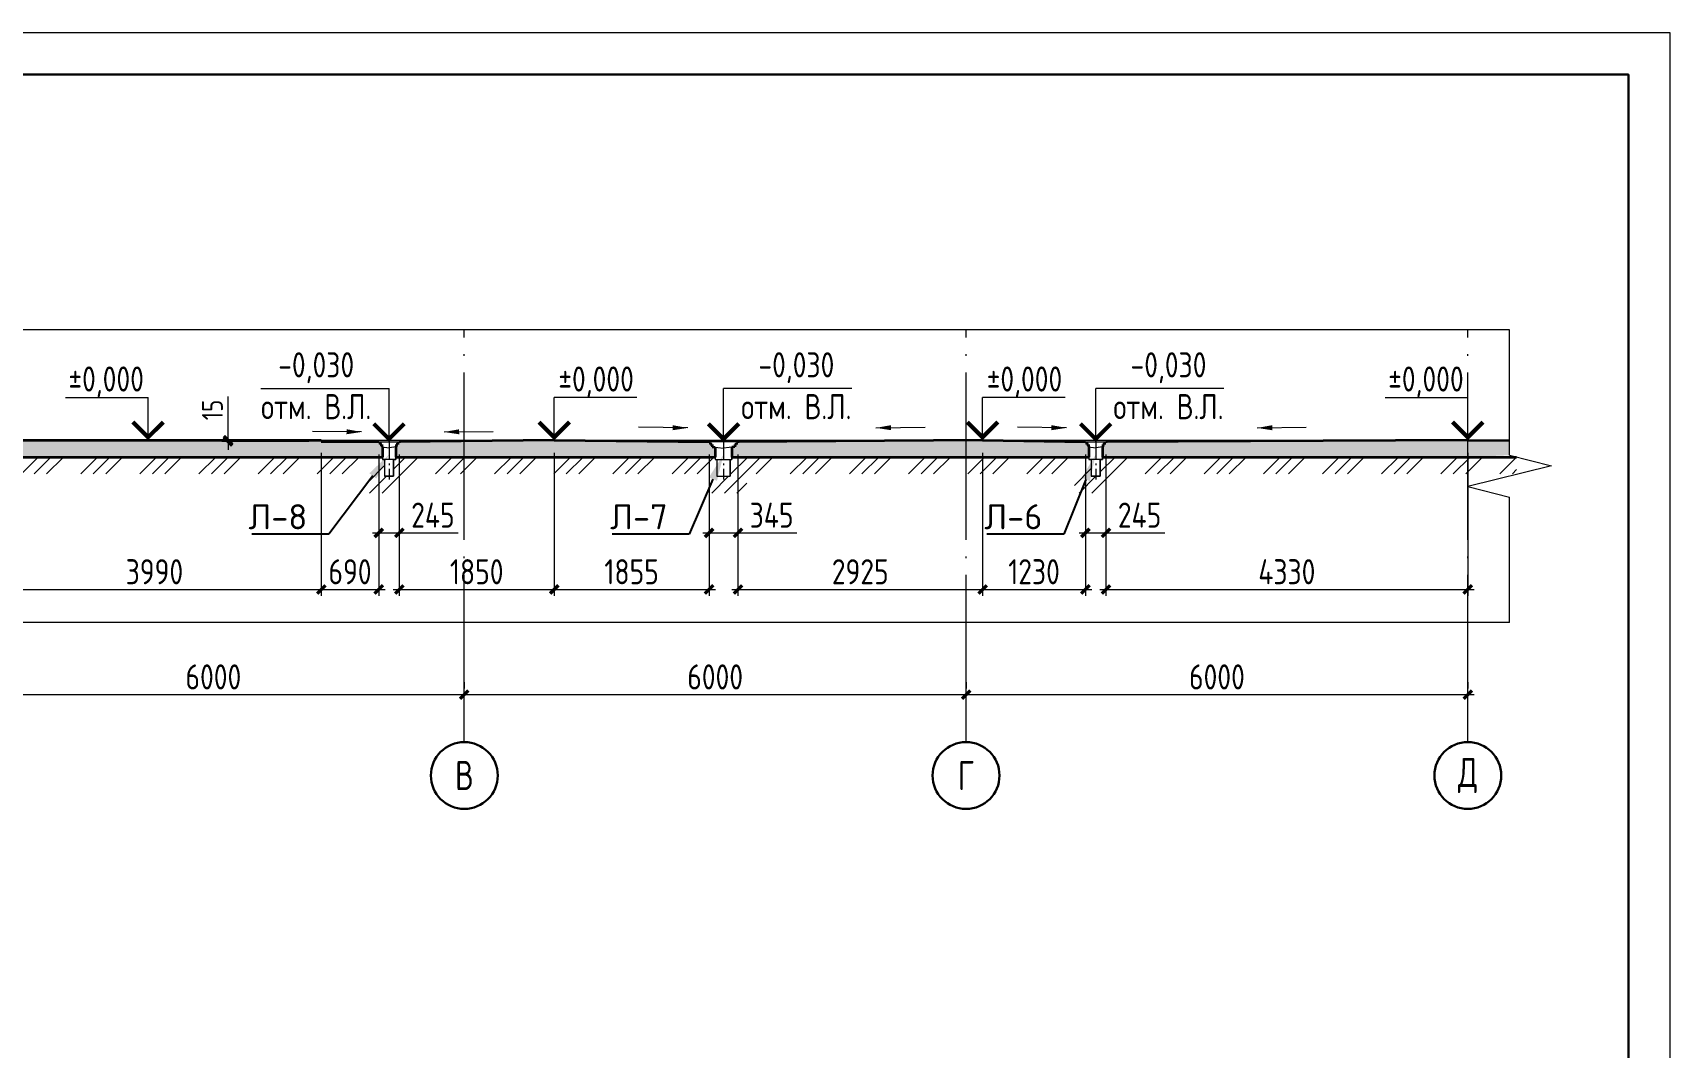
# Model space of a CAD drawing. Extents: x -965262 to 1142518, y -357520 to 71675.
# Drawn here: x 297687 to 317268, y -222533 to -210388 of the extents above; entities that cross this region are included whole.
import ezdxf
from ezdxf import colors
from ezdxf.entities.mleader import LeaderData, LeaderLine
from ezdxf.math import Vec2, Vec3

# ---------------------------------------------------------------- set-up
doc = ezdxf.new("R2010")
doc.units = 0
doc.header["$LTSCALE"] = 10
doc.linetypes.add('AM_DIN_G_W050x2', pattern=[6.875, 4.75, -0.875, 0.375, -0.875])
doc.linetypes.add('DOTE', pattern=[2.42, 2, -0.2, 0.02, -0.2])
doc.layers.get('0').update_dxf_attribs({"linetype": 'CONTINUOUS', "lineweight": 30})
doc.layers.get('Defpoints').update_dxf_attribs({"linetype": 'CONTINUOUS'})
doc.layers.add('DOTE', color=7, linetype='DOTE', lineweight=9)
doc.layers.add('полы', color=3, linetype='CONTINUOUS', lineweight=35)
doc.styles.add('GOST 2.304', font='isocpeur.ttf', dxfattribs={"width": 0.75, "height": 250})
doc.styles.get("Standard").update_dxf_attribs({"font": 'isocpeur.ttf', "height": 300})
doc.styles.add('ГОСТ 2м', font='isocpeur.ttf', dxfattribs={"width": 0.8, "height": 250})
doc.dimstyles.new('ГОСТ 2м', dxfattribs={"dimtxt": 250, "dimasz": 100, "dimexe": 75, "dimexo": 150, "dimgap": 62.5, "dimtad": 1, "dimdec": 0, "dimtxsty": 'ГОСТ 2м', "dimblk": 'ARCHTICK', "dimcen": 150, "dimdle": 75, "dimclrd": 256, "dimclre": 256, "dimclrt": 256, "dimadec": 0, "dimazin": 0, "dimtfac": 1, "dimtdec": 0, "dimtmove": 0, "dimatfit": 3, "dimldrblk": 'OBLIQUE', "dimfxl": 1, "dimlwd": 15, "dimlwe": 15, "dimarcsym": 0})

# ---------------------------------------------------------------- blocks, each defined once
blk = doc.blocks.new('_ArchTick')
at = {"color": 0, "linetype": 'ByBlock', "lineweight": 0, "const_width": 0.4}
blk.add_lwpolyline([(-0.5, -0.5), (0.5, 0.5)], dxfattribs=at)
blk = doc.blocks.new('*D1683')
at = {"lineweight": 15, "ltscale": 100, "transparency": 16777216}
for p, q in [((308772, -218304), (314922, -218304)), ((308847, -218154), (308847, -218229)), ((314847, -218154), (314847, -218229))]:
    blk.add_line(p, q, dxfattribs=at)
at = {"layer": 'Defpoints', "color": 0, "lineweight": 15, "ltscale": 100, "transparency": 16777216}
for p in [(308847, -218304), (314847, -218304), (314847, -218304)]:
    blk.add_point(p, dxfattribs=at)
at = {"lineweight": 15, "ltscale": 100, "transparency": 16777216, "xscale": 100, "yscale": 100, "zscale": 100, "rotation": 180}
blk.add_blockref('_ArchTick', (308847, -218304), dxfattribs=at)
at = {"lineweight": 15, "ltscale": 100, "transparency": 16777216, "xscale": 100, "yscale": 100, "zscale": 100}
blk.add_blockref('_ArchTick', (314847, -218304), dxfattribs=at)
at = {"lineweight": 15, "ltscale": 100, "transparency": 16777216, "insert": (311847, -218092), "char_height": 250, "attachment_point": 5, "style": 'ГОСТ 2м'}
blk.add_mtext('{\\H1.2x;6000}', dxfattribs=at)
blk = doc.blocks.new('_Oblique')
at = {"color": 0, "linetype": 'ByBlock', "lineweight": -2}
blk.add_line((-0.5, -0.5), (0.5, 0.5), dxfattribs=at)
blk = doc.blocks.new('*D1684')
at = {"lineweight": 15, "ltscale": 100, "transparency": 16777216}
for p, q in [((302772, -218304), (308922, -218304)), ((302847, -218154), (302847, -218229)), ((308847, -218154), (308847, -218229))]:
    blk.add_line(p, q, dxfattribs=at)
at = {"layer": 'Defpoints', "color": 0, "lineweight": 15, "ltscale": 100, "transparency": 16777216}
for p in [(302847, -218304), (308847, -218304), (308847, -218304)]:
    blk.add_point(p, dxfattribs=at)
at = {"lineweight": 15, "ltscale": 100, "transparency": 16777216, "xscale": 100, "yscale": 100, "zscale": 100, "rotation": 180}
blk.add_blockref('_ArchTick', (302847, -218304), dxfattribs=at)
at = {"lineweight": 15, "ltscale": 100, "transparency": 16777216, "xscale": 100, "yscale": 100, "zscale": 100}
blk.add_blockref('_ArchTick', (308847, -218304), dxfattribs=at)
at = {"lineweight": 15, "ltscale": 100, "transparency": 16777216, "insert": (305847, -218092), "char_height": 250, "attachment_point": 5, "style": 'ГОСТ 2м'}
blk.add_mtext('{\\H1.2x;6000}', dxfattribs=at)
blk = doc.blocks.new('*D1685')
at = {"lineweight": 15, "ltscale": 100, "transparency": 16777216}
for p, q in [((296772, -218304), (302922, -218304)), ((302847, -218154), (302847, -218229)), ((296847, -218454), (296847, -218379))]:
    blk.add_line(p, q, dxfattribs=at)
at = {"layer": 'Defpoints', "color": 0, "lineweight": 15, "ltscale": 100, "transparency": 16777216}
for p in [(296847, -218304), (302847, -218304), (302847, -218304)]:
    blk.add_point(p, dxfattribs=at)
at = {"lineweight": 15, "ltscale": 100, "transparency": 16777216, "xscale": 100, "yscale": 100, "zscale": 100, "rotation": 180}
blk.add_blockref('_ArchTick', (296847, -218304), dxfattribs=at)
at = {"lineweight": 15, "ltscale": 100, "transparency": 16777216, "xscale": 100, "yscale": 100, "zscale": 100}
blk.add_blockref('_ArchTick', (302847, -218304), dxfattribs=at)
at = {"lineweight": 15, "ltscale": 100, "transparency": 16777216, "insert": (299847, -218092), "char_height": 250, "attachment_point": 5, "style": 'ГОСТ 2м'}
blk.add_mtext('{\\H1.2x;6000}', dxfattribs=at)
blk = doc.blocks.new('*D1691')
at = {"lineweight": 15, "ltscale": 50, "transparency": 16777216}
for p, q in [((301825, -215432), (301825, -216444)), ((302070, -215432), (302070, -216444)), ((301750, -216369), (302070, -216369)), ((302070, -216369), (302775, -216369))]:
    blk.add_line(p, q, dxfattribs=at)
at = {"layer": 'Defpoints', "color": 0, "lineweight": 15, "ltscale": 50, "transparency": 16777216}
for p in [(301825, -215282), (302070, -215282), (302070, -216369)]:
    blk.add_point(p, dxfattribs=at)
at = {"lineweight": 15, "ltscale": 50, "transparency": 16777216, "xscale": 100, "yscale": 100, "zscale": 100, "rotation": 180}
blk.add_blockref('_ArchTick', (301825, -216369), dxfattribs=at)
at = {"lineweight": 15, "ltscale": 50, "transparency": 16777216, "xscale": 100, "yscale": 100, "zscale": 100}
blk.add_blockref('_ArchTick', (302070, -216369), dxfattribs=at)
at = {"lineweight": 15, "ltscale": 50, "transparency": 16777216, "insert": (302472, -216157), "char_height": 250, "attachment_point": 5, "style": 'ГОСТ 2м'}
blk.add_mtext('{\\H1.2x;245}', dxfattribs=at)
blk = doc.blocks.new('*D1692')
at = {"lineweight": 15, "ltscale": 50, "transparency": 16777216}
for p, q in [((302070, -215432), (302070, -217121)), ((303922, -215412), (303922, -217121)), ((301995, -217046), (303997, -217046))]:
    blk.add_line(p, q, dxfattribs=at)
at = {"layer": 'Defpoints', "color": 0, "lineweight": 15, "ltscale": 50, "transparency": 16777216}
for p in [(302070, -215282), (303922, -215262), (303922, -217046)]:
    blk.add_point(p, dxfattribs=at)
at = {"lineweight": 15, "ltscale": 50, "transparency": 16777216, "xscale": 100, "yscale": 100, "zscale": 100, "rotation": 180}
blk.add_blockref('_ArchTick', (302070, -217046), dxfattribs=at)
at = {"lineweight": 15, "ltscale": 50, "transparency": 16777216, "xscale": 100, "yscale": 100, "zscale": 100}
blk.add_blockref('_ArchTick', (303922, -217046), dxfattribs=at)
at = {"lineweight": 15, "ltscale": 50, "transparency": 16777216, "insert": (302996, -216834), "char_height": 250, "attachment_point": 5, "style": 'ГОСТ 2м'}
blk.add_mtext('{\\H1.2x;1850}', dxfattribs=at)
blk = doc.blocks.new('*D1693')
at = {"lineweight": 15, "ltscale": 50, "transparency": 16777216}
for p, q in [((305775, -215432), (305775, -216444)), ((306120, -215432), (306120, -216444)), ((305700, -216369), (306120, -216369)), ((306120, -216369), (306825, -216369))]:
    blk.add_line(p, q, dxfattribs=at)
at = {"layer": 'Defpoints', "color": 0, "lineweight": 15, "ltscale": 50, "transparency": 16777216}
for p in [(305775, -215282), (306120, -215282), (306120, -216369)]:
    blk.add_point(p, dxfattribs=at)
at = {"lineweight": 15, "ltscale": 50, "transparency": 16777216, "xscale": 100, "yscale": 100, "zscale": 100, "rotation": 180}
blk.add_blockref('_ArchTick', (305775, -216369), dxfattribs=at)
at = {"lineweight": 15, "ltscale": 50, "transparency": 16777216, "xscale": 100, "yscale": 100, "zscale": 100}
blk.add_blockref('_ArchTick', (306120, -216369), dxfattribs=at)
at = {"lineweight": 15, "ltscale": 50, "transparency": 16777216, "insert": (306522, -216157), "char_height": 250, "attachment_point": 5, "style": 'ГОСТ 2м'}
blk.add_mtext('{\\H1.2x;345}', dxfattribs=at)
blk = doc.blocks.new('*D1694')
at = {"lineweight": 15, "ltscale": 50, "transparency": 16777216}
for p, q in [((306120, -215432), (306120, -217121)), ((309045, -215412), (309045, -217121)), ((306045, -217046), (309120, -217046))]:
    blk.add_line(p, q, dxfattribs=at)
at = {"layer": 'Defpoints', "color": 0, "lineweight": 15, "ltscale": 50, "transparency": 16777216}
for p in [(306120, -215282), (309045, -215262), (309045, -217046)]:
    blk.add_point(p, dxfattribs=at)
at = {"lineweight": 15, "ltscale": 50, "transparency": 16777216, "xscale": 100, "yscale": 100, "zscale": 100, "rotation": 180}
blk.add_blockref('_ArchTick', (306120, -217046), dxfattribs=at)
at = {"lineweight": 15, "ltscale": 50, "transparency": 16777216, "xscale": 100, "yscale": 100, "zscale": 100}
blk.add_blockref('_ArchTick', (309045, -217046), dxfattribs=at)
at = {"lineweight": 15, "ltscale": 50, "transparency": 16777216, "insert": (307582, -216834), "char_height": 250, "attachment_point": 5, "style": 'ГОСТ 2м'}
blk.add_mtext('{\\H1.2x;2925}', dxfattribs=at)
blk = doc.blocks.new('*D1695')
at = {"lineweight": 15, "ltscale": 50, "transparency": 16777216}
for p, q in [((309045, -215412), (309045, -217121)), ((310275, -215432), (310275, -217121)), ((308970, -217046), (310350, -217046))]:
    blk.add_line(p, q, dxfattribs=at)
at = {"layer": 'Defpoints', "color": 0, "lineweight": 15, "ltscale": 50, "transparency": 16777216}
for p in [(309045, -215262), (310275, -215282), (310275, -217046)]:
    blk.add_point(p, dxfattribs=at)
at = {"lineweight": 15, "ltscale": 50, "transparency": 16777216, "xscale": 100, "yscale": 100, "zscale": 100, "rotation": 180}
blk.add_blockref('_ArchTick', (309045, -217046), dxfattribs=at)
at = {"lineweight": 15, "ltscale": 50, "transparency": 16777216, "xscale": 100, "yscale": 100, "zscale": 100}
blk.add_blockref('_ArchTick', (310275, -217046), dxfattribs=at)
at = {"lineweight": 15, "ltscale": 50, "transparency": 16777216, "insert": (309660, -216834), "char_height": 250, "attachment_point": 5, "style": 'ГОСТ 2м'}
blk.add_mtext('{\\H1.2x;1230}', dxfattribs=at)
blk = doc.blocks.new('*D1696')
at = {"lineweight": 15, "ltscale": 50, "transparency": 16777216}
for p, q in [((310275, -215432), (310275, -216444)), ((310520, -215432), (310520, -216444)), ((310200, -216369), (310520, -216369)), ((310520, -216369), (311225, -216369))]:
    blk.add_line(p, q, dxfattribs=at)
at = {"layer": 'Defpoints', "color": 0, "lineweight": 15, "ltscale": 50, "transparency": 16777216}
for p in [(310275, -215282), (310520, -215282), (310520, -216369)]:
    blk.add_point(p, dxfattribs=at)
at = {"lineweight": 15, "ltscale": 50, "transparency": 16777216, "xscale": 100, "yscale": 100, "zscale": 100, "rotation": 180}
blk.add_blockref('_ArchTick', (310275, -216369), dxfattribs=at)
at = {"lineweight": 15, "ltscale": 50, "transparency": 16777216, "xscale": 100, "yscale": 100, "zscale": 100}
blk.add_blockref('_ArchTick', (310520, -216369), dxfattribs=at)
at = {"lineweight": 15, "ltscale": 50, "transparency": 16777216, "insert": (310922, -216157), "char_height": 250, "attachment_point": 5, "style": 'ГОСТ 2м'}
blk.add_mtext('{\\H1.2x;245}', dxfattribs=at)
blk = doc.blocks.new('*D1697')
at = {"lineweight": 15, "ltscale": 50, "transparency": 16777216}
for p, q in [((310520, -215432), (310520, -217121)), ((314847, -215412), (314847, -217121)), ((310445, -217046), (314922, -217046))]:
    blk.add_line(p, q, dxfattribs=at)
at = {"layer": 'Defpoints', "color": 0, "lineweight": 15, "ltscale": 50, "transparency": 16777216}
for p in [(310520, -215282), (314847, -215262), (314847, -217046)]:
    blk.add_point(p, dxfattribs=at)
at = {"lineweight": 15, "ltscale": 50, "transparency": 16777216, "xscale": 100, "yscale": 100, "zscale": 100, "rotation": 180}
blk.add_blockref('_ArchTick', (310520, -217046), dxfattribs=at)
at = {"lineweight": 15, "ltscale": 50, "transparency": 16777216, "xscale": 100, "yscale": 100, "zscale": 100}
blk.add_blockref('_ArchTick', (314847, -217046), dxfattribs=at)
at = {"lineweight": 15, "ltscale": 50, "transparency": 16777216, "insert": (312683, -216834), "char_height": 250, "attachment_point": 5, "style": 'ГОСТ 2м'}
blk.add_mtext('{\\H1.2x;4330}', dxfattribs=at)
blk = doc.blocks.new('*D1698')
at = {"lineweight": 15, "ltscale": 50, "transparency": 16777216}
for p, q in [((301137, -215412), (301137, -217121)), ((301825, -215432), (301825, -217121)), ((301062, -217046), (301900, -217046))]:
    blk.add_line(p, q, dxfattribs=at)
at = {"layer": 'Defpoints', "color": 0, "lineweight": 15, "ltscale": 50, "transparency": 16777216}
for p in [(301137, -215262), (301825, -215282), (301825, -217046)]:
    blk.add_point(p, dxfattribs=at)
at = {"lineweight": 15, "ltscale": 50, "transparency": 16777216, "xscale": 100, "yscale": 100, "zscale": 100, "rotation": 180}
blk.add_blockref('_ArchTick', (301137, -217046), dxfattribs=at)
at = {"lineweight": 15, "ltscale": 50, "transparency": 16777216, "xscale": 100, "yscale": 100, "zscale": 100}
blk.add_blockref('_ArchTick', (301825, -217046), dxfattribs=at)
at = {"lineweight": 15, "ltscale": 50, "transparency": 16777216, "insert": (301481, -216834), "char_height": 250, "attachment_point": 5, "style": 'ГОСТ 2м'}
blk.add_mtext('{\\H1.2x;690}', dxfattribs=at)
blk = doc.blocks.new('*D1699')
at = {"lineweight": 15, "ltscale": 50, "transparency": 16777216}
for p, q in [((297147, -215412), (297147, -217121)), ((301137, -215412), (301137, -217121)), ((297072, -217046), (301212, -217046))]:
    blk.add_line(p, q, dxfattribs=at)
at = {"layer": 'Defpoints', "color": 0, "lineweight": 15, "ltscale": 50, "transparency": 16777216}
for p in [(297147, -215262), (301137, -215262), (301137, -217046)]:
    blk.add_point(p, dxfattribs=at)
at = {"lineweight": 15, "ltscale": 50, "transparency": 16777216, "xscale": 100, "yscale": 100, "zscale": 100, "rotation": 180}
blk.add_blockref('_ArchTick', (297147, -217046), dxfattribs=at)
at = {"lineweight": 15, "ltscale": 50, "transparency": 16777216, "xscale": 100, "yscale": 100, "zscale": 100}
blk.add_blockref('_ArchTick', (301137, -217046), dxfattribs=at)
at = {"lineweight": 15, "ltscale": 50, "transparency": 16777216, "insert": (299142, -216834), "char_height": 250, "attachment_point": 5, "style": 'ГОСТ 2м'}
blk.add_mtext('{\\H1.2x;3990}', dxfattribs=at)
blk = doc.blocks.new('*D1700')
at = {"lineweight": 15, "ltscale": 50, "transparency": 16777216}
for p, q in [((300022, -215262), (300022, -214737)), ((300987, -215262), (299947, -215262)), ((300987, -215277), (299947, -215277)), ((300022, -215277), (300022, -215262)), ((300022, -215277), (300022, -215377))]:
    blk.add_line(p, q, dxfattribs=at)
at = {"layer": 'Defpoints', "color": 0, "lineweight": 15, "ltscale": 50, "transparency": 16777216}
for p in [(300022, -215262), (301137, -215262), (301137, -215277)]:
    blk.add_point(p, dxfattribs=at)
at = {"lineweight": 15, "ltscale": 50, "transparency": 16777216, "xscale": 100, "yscale": 100, "zscale": 100}
for p, rotation in [((300022, -215262), 270), ((300022, -215277), 90)]:
    blk.add_blockref('_ArchTick', p, dxfattribs=dict(at, rotation=rotation))
at = {"lineweight": 15, "ltscale": 50, "transparency": 16777216, "insert": (299835, -214899), "char_height": 250, "attachment_point": 5, "rotation": 90, "style": 'ГОСТ 2м'}
blk.add_mtext('15', dxfattribs=at)
blk = doc.blocks.new('*D1721')
at = {"lineweight": 15, "transparency": 16777216}
for p, q in [((303922, -215412), (303922, -217121)), ((305775, -215432), (305775, -217121)), ((303847, -217046), (305850, -217046))]:
    blk.add_line(p, q, dxfattribs=at)
at = {"layer": 'Defpoints', "color": 0, "lineweight": 15, "transparency": 16777216}
for p in [(303922, -215262), (305775, -215282), (305775, -217046)]:
    blk.add_point(p, dxfattribs=at)
at = {"lineweight": 15, "transparency": 16777216, "xscale": 100, "yscale": 100, "zscale": 100, "rotation": 180}
blk.add_blockref('_ArchTick', (303922, -217046), dxfattribs=at)
at = {"lineweight": 15, "transparency": 16777216, "xscale": 100, "yscale": 100, "zscale": 100}
blk.add_blockref('_ArchTick', (305775, -217046), dxfattribs=at)
at = {"lineweight": 15, "transparency": 16777216, "insert": (304848, -216834), "char_height": 250, "attachment_point": 5, "style": 'ГОСТ 2м'}
blk.add_mtext('{\\H1.2x;1855}', dxfattribs=at)

msp = doc.modelspace()

# ---------------------------------------------------------------- hatches: boundary and pattern name
at = {"lineweight": 15, "ltscale": 50}
h = msp.add_hatch(dxfattribs=at)
h.set_pattern_fill('ANSI35', color=3, scale=40, style=0)
h.set_pattern_definition([(45, (-2741135.43, -43378.45), (-179.605122, 179.605122), []), (45, (-2740955.82, -43378.45), (-179.605122, 179.605122), [317.5, -63.5, 0, -63.5])])
h.paths.add_polyline_path([(315346.6, -215440.9), (315346.6, -215440.9)], flags=17)
h.paths.add_polyline_path([(315346.6, -215264.1), (315346.6, -215264.1), (315346.6, -215440.9)])
h.paths.add_polyline_path([(279537.1, -215411.8), (279537.1, -215261.8), (288247.1, -215261.8), (288765.1, -215272.4), (290117.1, -215272.4), (290847.1, -215261.8), (293723.7, -215281.8), (293723.7, -215291.8), (293741.2, -215291.8), (293741.2, -215311.8), (293761.2, -215311.8), (293761.2, -215341.8), (293766.2, -215342.3), (293766.2, -215461.8), (279837.1, -215461.8), (279837.1, -215411.8)])
h.paths.add_polyline_path([(293926.2, -215461.8), (293926.2, -215342.3), (293931.2, -215341.8), (293931.2, -215311.8), (293951.2, -215311.8), (293951.2, -215291.8), (293968.7, -215291.8), (293968.7, -215281.8), (297146.7, -215261.8), (300432.7, -215261.8), (300432.7, -215272.2), (301824.7, -215281.8), (301824.7, -215291.8), (301842.2, -215291.8), (301842.2, -215311.8), (301862.2, -215311.8), (301862.2, -215341.8), (301867.2, -215342.3), (301867.2, -215461.8), (293926.2, -215461.8)], flags=0)
h.paths.add_polyline_path([(302027.2, -215461.8), (302027.2, -215342.3), (302032.2, -215341.8), (302032.2, -215311.8), (302052.2, -215311.8), (302052.2, -215291.8), (302069.7, -215291.8), (302069.7, -215281.8), (303922.2, -215261.8), (305774.7, -215281.8), (305774.7, -215291.8), (305792.2, -215291.8), (305792.2, -215311.8), (305812.2, -215311.8), (305812.2, -215341.8), (305847.2, -215345.9), (305847.2, -215461.8), (302027.2, -215461.8)])
h.paths.add_polyline_path([(306047.2, -215462.3), (306047.2, -215345.9), (306082.2, -215341.8), (306082.2, -215311.8), (306102.2, -215311.8), (306102.2, -215291.8), (306119.7, -215291.8), (306119.7, -215281.8), (309147.5, -215261.8), (310274.6, -215281.8), (310274.6, -215291.8), (310292.1, -215291.8), (310292.1, -215311.8), (310312.1, -215311.8), (310312.1, -215341.8), (310317.1, -215342.3), (310317.1, -215461.8), (306047.2, -215461.8)])
h.paths.add_polyline_path([(310477.1, -215461.7), (310477.1, -215342.3), (310482.1, -215341.8), (310482.1, -215311.8), (310502.1, -215311.8), (310502.1, -215291.8), (310519.6, -215291.8), (310519.6, -215281.8), (314847.1, -215261.8), (314847.1, -215461.8), (310477.1, -215461.8)])
h.paths.add_polyline_path([(293926.2, -215461.8), (293926.2, -215342.3), (293931.2, -215341.8), (293931.2, -215311.8), (293951.2, -215311.8), (293951.2, -215291.8), (293968.7, -215291.8), (293968.7, -215281.8), (297146.7, -215261.8), (300432.7, -215261.8), (300432.7, -215272.2), (301824.7, -215281.8), (301824.7, -215291.8), (301842.2, -215291.8), (301842.2, -215311.8), (301862.2, -215311.8), (301862.2, -215341.8), (301867.2, -215342.3), (301867.2, -215461.8), (293926.2, -215461.8)], flags=17)
edge = h.paths.add_edge_path(flags=0)
edge.add_line((293926.2, -215461.8), (301867.2, -215461.8))
h.paths.add_polyline_path([(293926.2, -215461.8), (293926.2, -215342.3), (293931.2, -215341.8), (293931.2, -215311.8), (293951.2, -215311.8), (293951.2, -215291.8), (293968.7, -215291.8), (293968.7, -215281.8), (297146.7, -215261.8), (300984.7, -215261.8), (300984.7, -215276), (301824.7, -215281.8), (301824.7, -215291.8), (301842.2, -215291.8), (301842.2, -215311.8), (301862.2, -215311.8), (301862.2, -215341.8), (301867.2, -215342.3), (301867.2, -215461.8), (293926.2, -215461.8)], flags=17)
edge = h.paths.add_edge_path(flags=0)
edge.add_line((293926.2, -215461.8), (301867.2, -215461.8))
h.paths.add_polyline_path([(315346.6, -215440.9), (314847.1, -215461.8), (314848, -215261.8), (315346.6, -215264.1)])
at = {"linetype": 'Continuous', "lineweight": 15}
h = msp.add_hatch(dxfattribs=at)
h.set_pattern_fill('GOST_GROUND', color=256, scale=50, style=0)
h.set_pattern_definition([(45, (-2741135.43, -43378.45), (707.10678, -4e-14), [1000]), (45, (-2740985.43, -43378.45), (707.10678, -4e-14), [1000]), (45, (-2740835.43, -43378.45), (707.10678, -4e-14), [1000])])
h.paths.add_polyline_path([(315430.1, -215461.8), (310477.1, -215461.8), (310477.1, -215492.3), (310452.1, -215492.3), (310452.1, -215692.3), (310342.1, -215692.3), (310342.1, -215492.3), (310317.1, -215492.3), (310317.1, -215461.8), (306047.2, -215461.8), (306047.2, -215492.3), (306027.2, -215492.3), (306027.2, -215692.3), (305867.2, -215692.3), (305867.2, -215492.3), (305847.2, -215492.3), (305847.2, -215461.8), (302027.2, -215461.8), (302027.2, -215492.3), (302002.2, -215492.3), (302002.2, -215692.3), (301892.2, -215692.3), (301892.2, -215492.3), (301867.2, -215492.3), (301867.2, -215461.8), (293926.2, -215461.8), (293926.2, -215492.3), (293901.2, -215492.3), (293901.2, -215692.3), (293791.2, -215692.3), (293791.2, -215492.3), (293766.2, -215492.3), (293766.2, -215461.8), (279837.1, -215461.8), (279837.1, -217440.9), (280037.1, -217440.9), (280037.1, -215661.8), (293566.2, -215661.8), (293566.2, -215692.3), (293591.2, -215692.3), (293591.2, -215892.3), (294101.2, -215892.3), (294101.2, -215692.3), (294126.2, -215692.3), (294126.2, -215661.8), (301667.2, -215661.8), (301667.2, -215692.3), (301692.2, -215692.3), (301692.2, -215892.3), (302202.2, -215892.3), (302202.2, -215692.3), (302227.2, -215692.3), (302227.2, -215661.8), (305647.2, -215661.8), (305647.2, -215692.3), (305667.2, -215692.3), (305667.2, -215892.3), (306227.2, -215892.3), (306227.2, -215692.3), (306247.2, -215692.3), (306247.2, -215661.8), (310117.1, -215661.8), (310117.1, -215692.3), (310142.1, -215692.3), (310142.1, -215892.3), (310652.1, -215892.3), (310652.1, -215692.3), (310677.1, -215692.3), (310677.1, -215661.8), (315430.1, -215661.8)], flags=0)

# ---------------------------------------------------------------- linework, layer by layer
at = {"color": 5, "lineweight": 15, "ltscale": 50}
for p, q in [((315346.6, -213940.9, 5394.8), (297345.5, -213940.9, 5394.8)), ((315346.6, -215440.9, 5394.8), (315346.6, -213940.9, 5394.8)), ((315346.6, -217440.9, 5394.8), (315346.6, -215940.9, 5394.8)), ((315346.6, -217440.9, 5394.8), (297345.5, -217440.9, 5394.8))]:
    msp.add_line(p, q, dxfattribs=at)
at = {"lineweight": 15, "ltscale": 0.3}
for p, q in [((298077.2, -214748.7, 5394.8), (299065.7, -214748.7, 5394.8)), ((300413.7, -214642.2, 5394.8), (301947.2, -214642.2, 5394.8)), ((304910.8, -214748.7, 5394.8), (303922.2, -214748.7, 5394.8)), ((307480.8, -214642.2, 5394.8), (305947.2, -214642.2, 5394.8)), ((310033, -214748.7, 5394.8), (309044.5, -214748.7, 5394.8)), ((311930.7, -214642.2, 5394.8), (310397.1, -214642.2, 5394.8)), ((313858.6, -214748.7, 5394.8), (314847.1, -214748.7, 5394.8))]:
    msp.add_line(p, q, dxfattribs=at)
at = {"lineweight": 15}
for p, q in [((299065.7, -215261.8, 5394.8), (299065.7, -214748.7, 5394.8)), ((301947.2, -215281.8, 5394.8), (301947.2, -214642.2, 5394.8)), ((303922.2, -215261.8, 5394.8), (303922.2, -214748.7, 5394.8)), ((305947.2, -215281.8, 5394.8), (305947.2, -214642.2, 5394.8)), ((309044.5, -215261.8, 5394.8), (309044.5, -214748.7, 5394.8)), ((310397.1, -215281.8, 5394.8), (310397.1, -214642.2, 5394.8)), ((314847.1, -215261.8, 5394.8), (314847.1, -214748.7, 5394.8)), ((301867.2, -215342.3, 5394.8), (301867.2, -215492.3, 5394.8)), ((302027.2, -215342.3, 5394.8), (302027.2, -215492.3, 5394.8)), ((305847.2, -215345.9, 5394.8), (305847.2, -215492.3, 5394.8)), ((306047.2, -215345.9, 5394.8), (306047.2, -215492.3, 5394.8)), ((310317.1, -215342.3, 5394.8), (310317.1, -215492.3, 5394.8)), ((310477.1, -215342.3, 5394.8), (310477.1, -215492.3, 5394.8)), ((302027.2, -215492.3, 5394.8), (301867.2, -215492.3, 5394.8)), ((301892.2, -215492.3, 5394.8), (301892.2, -215692.3, 5394.8)), ((302002.2, -215492.3, 5394.8), (302002.2, -215692.3, 5394.8)), ((305847.2, -215492.3, 5394.8), (306047.2, -215492.3, 5394.8)), ((305867.2, -215492.3, 5394.8), (305867.2, -215692.3, 5394.8)), ((306027.2, -215492.3, 5394.8), (306027.2, -215692.3, 5394.8)), ((310477.1, -215492.3, 5394.8), (310317.1, -215492.3, 5394.8)), ((310342.1, -215492.3, 5394.8), (310342.1, -215692.3, 5394.8)), ((310452.1, -215492.3, 5394.8), (310452.1, -215692.3, 5394.8)), ((302002.2, -215692.3, 5394.8), (301892.2, -215692.3, 5394.8)), ((305867.2, -215692.3, 5394.8), (306027.2, -215692.3, 5394.8)), ((310452.1, -215692.3, 5394.8), (310342.1, -215692.3, 5394.8))]:
    msp.add_line(p, q, dxfattribs=at)
at = {"lineweight": 15, "ltscale": 50}
for p, q in [((301618.9, -215161.9, 5394.8), (301030.9, -215155.1, 5394.8)), ((302605.8, -215162.5, 5394.8), (303193.8, -215155.1, 5394.8)), ((305518.8, -215113.9, 5394.8), (304930.8, -215106.5, 5394.8)), ((307769.9, -215113.3, 5394.8), (308357.9, -215106.5, 5394.8)), ((310048.3, -215113.3, 5394.8), (309460.3, -215106.5, 5394.8)), ((312327.9, -215113.9, 5394.8), (312915.9, -215106.5, 5394.8)), ((301824.7, -215281.8, 5394.8), (301824.7, -215291.8, 5394.8)), ((301842.2, -215291.8, 5394.8), (301842.2, -215311.8, 5394.8)), ((301862.2, -215311.8, 5394.8), (301862.2, -215341.8, 5394.8)), ((302032.2, -215311.8, 5394.8), (302032.2, -215341.8, 5394.8)), ((302052.2, -215291.8, 5394.8), (302052.2, -215311.8, 5394.8)), ((302069.7, -215281.8, 5394.8), (302069.7, -215291.8, 5394.8)), ((305774.7, -215281.8, 5394.8), (305774.7, -215291.8, 5394.8)), ((305792.2, -215291.8, 5394.8), (305792.2, -215311.8, 5394.8)), ((305812.2, -215311.8, 5394.8), (305812.2, -215341.8, 5394.8)), ((306082.2, -215311.8, 5394.8), (306082.2, -215341.8, 5394.8)), ((306102.2, -215291.8, 5394.8), (306102.2, -215311.8, 5394.8)), ((306119.7, -215281.8, 5394.8), (306119.7, -215291.8, 5394.8)), ((310274.6, -215281.8, 5394.8), (310274.6, -215291.8, 5394.8)), ((310292.1, -215291.8, 5394.8), (310292.1, -215311.8, 5394.8)), ((310312.1, -215311.8, 5394.8), (310312.1, -215341.8, 5394.8)), ((310482.1, -215311.8, 5394.8), (310482.1, -215341.8, 5394.8)), ((310502.1, -215291.8, 5394.8), (310502.1, -215311.8, 5394.8)), ((310519.6, -215281.8, 5394.8), (310519.6, -215291.8, 5394.8))]:
    msp.add_line(p, q, dxfattribs=at)
at = {"lineweight": 15, "ltscale": 10}
for p, q in [((301824.7, -215291.8, 5394.8), (301842.2, -215291.8, 5394.8)), ((301842.2, -215311.8, 5394.8), (301862.2, -215311.8, 5394.8)), ((302052.2, -215311.8, 5394.8), (302032.2, -215311.8, 5394.8)), ((302052.2, -215291.8, 5394.8), (302069.7, -215291.8, 5394.8)), ((305792.2, -215291.8, 5394.8), (305774.7, -215291.8, 5394.8)), ((305792.2, -215311.8, 5394.8), (305812.2, -215311.8, 5394.8)), ((306102.2, -215311.8, 5394.8), (306082.2, -215311.8, 5394.8)), ((306119.7, -215291.8, 5394.8), (306102.2, -215291.8, 5394.8)), ((310274.6, -215291.8, 5394.8), (310292.1, -215291.8, 5394.8)), ((310292.1, -215311.8, 5394.8), (310312.1, -215311.8, 5394.8)), ((310502.1, -215311.8, 5394.8), (310482.1, -215311.8, 5394.8)), ((310502.1, -215291.8, 5394.8), (310519.6, -215291.8, 5394.8))]:
    msp.add_line(p, q, dxfattribs=at)
at = {"lineweight": 15, "ltscale": 2.5}
for p, q in [((301862.2, -215341.8, 5394.8), (301947.2, -215351.8, 5394.8)), ((302032.2, -215341.8, 5394.8), (301947.2, -215351.8, 5394.8)), ((305812.2, -215341.8, 5394.8), (305947.2, -215357.6, 5394.8)), ((306082.2, -215341.8, 5394.8), (305947.2, -215357.6, 5394.8)), ((310312.1, -215341.8, 5394.8), (310397.1, -215351.8, 5394.8)), ((310482.1, -215341.8, 5394.8), (310397.1, -215351.8, 5394.8))]:
    msp.add_line(p, q, dxfattribs=at)
at = {"lineweight": 15, "elevation": 9801.8}
msp.add_lwpolyline([(317267.6, -240087.8), (317267.6, -210387.8), (275267.6, -210387.8), (275267.6, -240087.8)], close=True, dxfattribs=at)
at = {"elevation": 9801.8}
msp.add_lwpolyline([(316767.6, -239587.8), (316767.6, -210887.8), (277267.6, -210887.8), (277267.6, -239587.8)], close=True, dxfattribs=at)
at = {"lineweight": 15, "const_width": 50, "elevation": 5394.8}
for points in [[(298883.4, -215044.1), (299065.7, -215226.4), (299248.1, -215044.1)], [(301764.9, -215064.1), (301947.2, -215246.4), (302129.6, -215064.1)], [(303739.9, -215044.1), (303922.2, -215226.4), (304104.6, -215044.1)], [(305764.9, -215064.1), (305947.2, -215246.4), (306129.6, -215064.1)], [(308862.2, -215044.1), (309044.5, -215226.4), (309226.8, -215044.1)], [(310214.8, -215064.1), (310397.1, -215246.4), (310579.4, -215064.1)], [(314664.8, -215044.1), (314847.1, -215226.4), (315029.4, -215044.1)]]:
    msp.add_lwpolyline(points, dxfattribs=at)
at = {"lineweight": 15, "ltscale": 100, "extrusion": (0, 1, 0), "elevation": -215281.8}
for points in [[(-301824.7, 5394.8), (-302069.7, 5394.8)], [(-306119.7, 5394.8), (-305774.7, 5394.8)], [(-310274.6, 5394.8), (-310519.6, 5394.8)]]:
    msp.add_lwpolyline(points, dxfattribs=at)
at = {"linetype": 'Continuous', "lineweight": 15, "elevation": -4407}
msp.add_lwpolyline([(293926.2, -215461.8), (301867.2, -215461.8), (301867.2, -215492.3), (301892.2, -215492.3), (301892.2, -215692.3), (302002.2, -215692.3), (302002.2, -215492.3), (302027.2, -215492.3), (302027.2, -215461.8), (305847.2, -215461.8), (305847.2, -215492.3), (305867.2, -215492.3), (305867.2, -215692.3), (306027.2, -215692.3), (306027.2, -215492.3), (306047.2, -215492.3), (306047.2, -215461.8), (310317.1, -215461.8), (310317.1, -215492.3), (310342.1, -215492.3), (310342.1, -215692.3), (310452.1, -215692.3), (310452.1, -215492.3), (310477.1, -215492.3), (310477.1, -215461.8), (315430.1, -215461.8)], dxfattribs=at)
at = {"color": 5, "lineweight": 15, "ltscale": 10, "elevation": 5394.8}
for points in [[(315846.6, -215565.9), (314846.6, -215815.9)], [(315346.6, -215440.9), (315846.6, -215565.9)], [(314846.6, -215815.9), (315346.6, -215940.9)]]:
    msp.add_lwpolyline(points, dxfattribs=at)
at = {"lineweight": 15, "ltscale": 50}
for points in [[(301438.6, -215189.8, 5394.8), (301439.3, -215129.8, 5394.8), (301618.9, -215161.9, 5394.8)], [(302786.2, -215190.2, 5394.8), (302785.4, -215130.2, 5394.8), (302605.8, -215162.5, 5394.8)], [(305338.4, -215141.6, 5394.8), (305339.2, -215081.6, 5394.8), (305518.8, -215113.9, 5394.8)], [(307950.2, -215141.2, 5394.8), (307949.5, -215081.2, 5394.8), (307769.9, -215113.3, 5394.8)], [(309868, -215141.2, 5394.8), (309868.7, -215081.2, 5394.8), (310048.3, -215113.3, 5394.8)], [(312508.2, -215141.6, 5394.8), (312507.5, -215081.6, 5394.8), (312327.9, -215113.9, 5394.8)]]:
    msp.add_solid(points, dxfattribs=at)
at = {"layer": 'DOTE', "ltscale": 100}
for p, q in [((302847.1, -218870.8, 5394.8), (302847.1, -213940.9, 5394.8)), ((308847.1, -218870.8, 5394.8), (308847.1, -213940.9, 5394.8)), ((314847.1, -218870.8, 5394.8), (314847.1, -213940.9, 5394.8))]:
    msp.add_line(p, q, dxfattribs=at)
at = {"layer": 'DOTE', "linetype": 'AM_DIN_G_W050x2', "ltscale": 5}
for p, q in [((301947.2, -215258.5, 5394.8), (301947.2, -215732.1, 5394.8)), ((305947.2, -215258.5, 5394.8), (305947.2, -215732.1, 5394.8)), ((310397.1, -215258.5, 5394.8), (310397.1, -215732.1, 5394.8))]:
    msp.add_line(p, q, dxfattribs=at)
at = {"layer": 'DOTE', "linetype": 'Continuous', "lineweight": 30}
for centre in [(302847.1, -219270.8, 5394.8), (308847.1, -219270.8, 5394.8), (314847.1, -219270.8, 5394.8)]:
    msp.add_circle(centre, 400, dxfattribs=at)
at = {"layer": 'полы', "ltscale": 50}
for p, q in [((297146.7, -215261.8, 5394.8), (301136.7, -215261.8, 5394.8)), ((301136.7, -215277.1, 5394.8), (301136.7, -215261.8, 5394.8)), ((301136.7, -215277.1, 5394.8), (301824.7, -215281.8, 5394.8)), ((301824.7, -215281.8, 5394.8), (301824.7, -215291.8, 5394.8)), ((301824.7, -215291.8, 5394.8), (301842.2, -215291.8, 5394.8)), ((301842.2, -215291.8, 5394.8), (301842.2, -215311.8, 5394.8)), ((301842.2, -215311.8, 5394.8), (301862.2, -215311.8, 5394.8)), ((301862.2, -215311.8, 5394.8), (301862.2, -215341.8, 5394.8)), ((301862.2, -215341.8, 5394.8), (301867.2, -215342.3, 5394.8)), ((301867.2, -215342.3, 5394.8), (301867.2, -215461.8, 5394.8)), ((302032.2, -215341.8, 5394.8), (302027.2, -215342.3, 5394.8)), ((302027.2, -215342.3, 5394.8), (302027.2, -215461.8, 5394.8)), ((302052.2, -215311.8, 5394.8), (302032.2, -215311.8, 5394.8)), ((302032.2, -215311.8, 5394.8), (302032.2, -215341.8, 5394.8)), ((302069.7, -215291.8, 5394.8), (302052.2, -215291.8, 5394.8)), ((302052.2, -215291.8, 5394.8), (302052.2, -215311.8, 5394.8)), ((303922.2, -215261.8, 5394.8), (302069.7, -215281.8, 5394.8)), ((302069.7, -215281.8, 5394.8), (302069.7, -215291.8, 5394.8)), ((303922.2, -215261.8, 5394.8), (305774.7, -215281.8, 5394.8)), ((305774.7, -215281.8, 5394.8), (305774.7, -215291.8, 5394.8)), ((305774.7, -215291.8, 5394.8), (305792.2, -215291.8, 5394.8)), ((305792.2, -215291.8, 5394.8), (305792.2, -215311.8, 5394.8)), ((305792.2, -215311.8, 5394.8), (305812.2, -215311.8, 5394.8)), ((305812.2, -215311.8, 5394.8), (305812.2, -215341.8, 5394.8)), ((305812.2, -215341.8, 5394.8), (305847.2, -215345.9, 5394.8)), ((305847.2, -215345.9, 5394.8), (305847.2, -215461.8, 5394.8)), ((306082.2, -215341.8, 5394.8), (306047.2, -215345.9, 5394.8)), ((306047.2, -215345.9, 5394.8), (306047.2, -215461.8, 5394.8)), ((306102.2, -215311.8, 5394.8), (306082.2, -215311.8, 5394.8)), ((306082.2, -215311.8, 5394.8), (306082.2, -215341.8, 5394.8)), ((306119.7, -215291.8, 5394.8), (306102.2, -215291.8, 5394.8)), ((306102.2, -215291.8, 5394.8), (306102.2, -215311.8, 5394.8)), ((309044.5, -215261.8, 5394.8), (306119.7, -215281.8, 5394.8)), ((306119.7, -215281.8, 5394.8), (306119.7, -215291.8, 5394.8)), ((309044.5, -215261.8, 5394.8), (310274.6, -215281.8, 5394.8)), ((310274.6, -215281.8, 5394.8), (310274.6, -215291.8, 5394.8)), ((310274.6, -215291.8, 5394.8), (310292.1, -215291.8, 5394.8)), ((310292.1, -215291.8, 5394.8), (310292.1, -215311.8, 5394.8)), ((310292.1, -215311.8, 5394.8), (310312.1, -215311.8, 5394.8)), ((310312.1, -215311.8, 5394.8), (310312.1, -215341.8, 5394.8)), ((310312.1, -215341.8, 5394.8), (310317.1, -215342.3, 5394.8)), ((310317.1, -215342.3, 5394.8), (310317.1, -215461.8, 5394.8)), ((310482.1, -215341.8, 5394.8), (310477.1, -215342.3, 5394.8)), ((310477.1, -215342.3, 5394.8), (310477.1, -215461.8, 5394.8)), ((310502.1, -215311.8, 5394.8), (310482.1, -215311.8, 5394.8)), ((310482.1, -215311.8, 5394.8), (310482.1, -215341.8, 5394.8)), ((310519.6, -215291.8, 5394.8), (310502.1, -215291.8, 5394.8)), ((310502.1, -215291.8, 5394.8), (310502.1, -215311.8, 5394.8)), ((314847.1, -215261.8, 5394.8), (310519.6, -215281.8, 5394.8)), ((310519.6, -215281.8, 5394.8), (310519.6, -215291.8, 5394.8)), ((314847.1, -215261.8, 5394.8), (315346.6, -215264.1, 5394.8)), ((293926.2, -215461.8, 5394.8), (301867.2, -215461.8, 8654.6)), ((302027.2, -215461.8, 8654.6), (305847.2, -215461.8, 8654.6)), ((306047.2, -215461.8, 8654.6), (310317.1, -215461.8, 8654.6)), ((310477.1, -215461.8, 8654.6), (315430.1, -215461.8, 8654.6))]:
    msp.add_line(p, q, dxfattribs=at)
at = {"layer": 'полы', "lineweight": 0, "ltscale": 50}
msp.add_line((301136.7, -215261.8, 5394.8), (314847.1, -215261.8, 5394.8), dxfattribs=at)

# ---------------------------------------------------------------- texts
at = {"char_height": 300, "attachment_point": 5, "style": 'GOST 2.304'}
for s, insert, width in [('{\\W0.8;-0,030\\Pотм. В.Л.}', (301076.4, -214609.3, 5394.8), 1670.673), ('{\\W0.8;-0,030\\Pотм. В.Л.}', (306818.1, -214609.3, 5394.8), 1670.673), ('{\\W0.8;-0,030\\Pотм. В.Л.}', (311268, -214609.3, 5394.8), 1670.673), ('{\\W0.8;%%P0,000}', (298564.8, -214564, 5394.8), 1200), ('{\\W0.8;%%P0,000}', (304423.2, -214564, 5394.8), 1200), ('{\\W0.8;%%P0,000}', (309545.5, -214564, 5394.8), 1200), ('{\\W0.8;%%P0,000}', (314346.1, -214564, 5394.8), 1200)]:
    msp.add_mtext(s, dxfattribs=dict(at, insert=insert, width=width))
at = {"layer": 'DOTE', "linetype": 'Continuous', "lineweight": 30, "ltscale": 100, "char_height": 350, "width": 800, "attachment_point": 5, "style": 'GOST 2.304'}
for s, insert in [('В', (302847.1, -219270.8, 5394.8)), ('Г', (308847.1, -219270.8, 5394.8)), ('Д', (314847.1, -219270.8, 5394.8))]:
    msp.add_mtext(s, dxfattribs=dict(at, insert=insert))

# ---------------------------------------------------------------- dimensions: what is measured, and where the dimension line sits
at = {"lineweight": 15, "ltscale": 50}
dim = msp.add_linear_dim(base=(300022.2, -215261.8, 5394.8), p1=(301136.7, -215277.1, 5394.8), p2=(301136.7, -215261.8, 5394.8), angle=90, text='15', dimstyle='ГОСТ 2м', dxfattribs=at)
dim.commit()
dim.dimension.update_dxf_attribs({"geometry": '*D1700', "text_midpoint": (299834.7, -214899.3, 5394.8)})
for base, p1, p2, text, picture, middle in [((301136.7, -217046.4, 5394.8), (297146.7, -215261.8, 5394.8), (301136.7, -215261.8, 5394.8), '{\\H1.2x;<>}', '*D1699', (299141.7, -216833.9, 5394.8)), ((301824.7, -217046.4, 5394.8), (301136.7, -215261.8, 5394.8), (301824.7, -215281.8, 5394.8), '{\\H1.2x;690}', '*D1698', (301480.7, -216833.9, 5394.8)), ((303922.2, -217046.4, 5394.8), (302069.7, -215281.8, 5394.8), (303922.2, -215261.8, 5394.8), '{\\H1.2x;1850}', '*D1692', (302996, -216833.9, 5394.8)), ((309044.5, -217046.4, 5394.8), (306119.7, -215281.8, 5394.8), (309044.5, -215261.8, 5394.8), '{\\H1.2x;<>}', '*D1694', (307582.1, -216833.9, 5394.8)), ((310274.6, -217046.4, 5394.8), (309044.5, -215261.8, 5394.8), (310274.6, -215281.8, 5394.8), '{\\H1.2x;<>}', '*D1695', (309659.6, -216833.9, 5394.8)), ((310519.6, -216369.2, 5394.8), (310274.6, -215281.8, 5394.8), (310519.6, -215281.8, 5394.8), '{\\H1.2x;<>}', '*D1696', (310922.1, -216156.7, 5394.8)), ((314847.1, -217046.4, 5394.8), (310519.6, -215281.8, 5394.8), (314847.1, -215261.8, 5394.8), '{\\H1.2x;4330}', '*D1697', (312683.4, -216833.9, 5394.8))]:
    dim = msp.add_linear_dim(base=base, p1=p1, p2=p2, text=text, dimstyle='ГОСТ 2м', dxfattribs=at)
    dim.commit()
    dim.dimension.update_dxf_attribs({"geometry": picture, "text_midpoint": middle})
for base, p1, p2, picture, middle in [((302069.7, -216369.2, 5394.8), (301824.7, -215281.8, 5394.8), (302069.7, -215281.8, 5394.8), '*D1691', (302472.2, -216369.2, 5394.8)), ((306119.7, -216369.2, 5394.8), (305774.7, -215281.8, 5394.8), (306119.7, -215281.8, 5394.8), '*D1693', (306522.2, -216369.2, 5394.8))]:
    dim = msp.add_linear_dim(base=base, p1=p1, p2=p2, text='{\\H1.2x;<>}', dimstyle='ГОСТ 2м', dxfattribs=at)
    dim.commit()
    dim.dimension.update_dxf_attribs({"geometry": picture, "text_midpoint": middle, "dimtype": 160})
at = {"lineweight": 15}
dim = msp.add_linear_dim(base=(305774.7, -217046.4, 5394.8), p1=(303922.2, -215261.8, 5394.8), p2=(305774.7, -215281.8, 5394.8), text='{\\H1.2x;1855}', dimstyle='ГОСТ 2м', dxfattribs=at)
dim.commit()
dim.dimension.update_dxf_attribs({"geometry": '*D1721', "text_midpoint": (304848.5, -216833.9, 5394.8)})
at = {"lineweight": 15, "ltscale": 100}
for base, p1, p2, picture, middle in [((302847.1, -218304.3, 5394.8), (296847.1, -218304.3, 5394.8), (302847.1, -218304.3, 5394.8), '*D1685', (299847.1, -218091.8, 5394.8)), ((308847.1, -218304.3, 5394.8), (302847.1, -218304.3, 5394.8), (308847.1, -218304.3, 5394.8), '*D1684', (305847.1, -218091.8, 5394.8)), ((314847.1, -218304.3, 5394.8), (308847.1, -218304.3, 5394.8), (314847.1, -218304.3, 5394.8), '*D1683', (311847.1, -218091.8, 5394.8))]:
    dim = msp.add_linear_dim(base=base, p1=p1, p2=p2, text='{\\H1.2x;<>}', dimstyle='ГОСТ 2м', dxfattribs=at)
    dim.commit()
    dim.dimension.update_dxf_attribs({"geometry": picture, "text_midpoint": middle})

# ---------------------------------------------------------------- leaders
at = {"color": 5, "lineweight": 15}
ml = msp.add_multileader_mtext('Standard', dxfattribs=at)
ml.set_content('Л-8', color=5)
ml.set_leader_properties()
ml.build(insert=Vec2(0, 0))
ml.multileader.update_dxf_attribs({"has_text_frame": 1, "text_right_attachment_type": 6, "dogleg_length": 36, "arrow_head_size": 320})
ctx = ml.context
ctx.base_point, ctx.char_height, ctx.arrow_head_size, ctx.landing_gap_size, ctx.plane_origin = Vec3(300353.8, -216176.5, 10485.5), 300, 320, 16, Vec3(317339.3, -225890.7, 10485.5)
ctx.right_attachment, ctx.text_align_type = 6, 2
notes = []
notes.append((ctx, [(0, (1, 1, 0), (301226.1, -216386.5, 10485.5), (-1, 0), 240.3, [(0, [(301947.2, -215432.6, 10485.5)], 0, [])])]))
ctx.mtext.insert, ctx.mtext.defined_height, ctx.mtext.alignment, ctx.mtext.flow_direction = Vec3(300969.8, -216026.5, 10485.5), 8330.9, 3, 5
ml = msp.add_multileader_mtext('Standard', dxfattribs=at)
ml.set_content('Л-7', color=5)
ml.set_leader_properties()
ml.build(insert=Vec2(0, 0))
ml.multileader.update_dxf_attribs({"has_text_frame": 1, "text_right_attachment_type": 6, "dogleg_length": 36, "arrow_head_size": 320})
ctx = ml.context
ctx.base_point, ctx.char_height, ctx.arrow_head_size, ctx.landing_gap_size, ctx.plane_origin = Vec3(304662.6, -216176.5, 20287.4), 300, 320, 16, Vec3(321339.3, -225890.7, 20287.4)
ctx.right_attachment, ctx.text_align_type = 6, 2
notes.append((ctx, [(0, (1, 1, 0), (305535, -216386.5, 20287.4), (-1, 0), 240.3, [(0, [(305947.2, -215432.6, 20287.4)], 0, [])])]))
ctx.mtext.insert, ctx.mtext.defined_height, ctx.mtext.alignment, ctx.mtext.flow_direction = Vec3(305278.6, -216026.5, 20287.4), 8330.9, 3, 5
ml = msp.add_multileader_mtext('Standard', dxfattribs=at)
ml.set_content('Л-6', color=5)
ml.set_leader_properties()
ml.build(insert=Vec2(0, 0))
ml.multileader.update_dxf_attribs({"has_text_frame": 1, "text_right_attachment_type": 6, "dogleg_length": 36, "arrow_head_size": 320})
ctx = ml.context
ctx.base_point, ctx.char_height, ctx.arrow_head_size, ctx.landing_gap_size, ctx.plane_origin = Vec3(309144.1, -216176.5, 10485.5), 300, 320, 16, Vec3(325789.2, -225890.7, 10485.5)
ctx.right_attachment, ctx.text_align_type = 6, 2
notes.append((ctx, [(0, (1, 1, 0), (310016.4, -216386.5, 10485.5), (-1, 0), 240.3, [(0, [(310397.1, -215432.6, 10485.5)], 0, [])])]))
ctx.mtext.insert, ctx.mtext.defined_height, ctx.mtext.alignment, ctx.mtext.flow_direction = Vec3(309760.1, -216026.5, 10485.5), 8330.9, 3, 5
for ctx, leaders in notes:
    for number, flags, end, landing, length, lines in leaders:
        leader = LeaderData()
        leader.index, (leader.has_last_leader_line, leader.has_dogleg_vector, leader.attachment_direction) = number, flags
        leader.last_leader_point, leader.dogleg_vector, leader.dogleg_length = Vec3(end), Vec3(landing), length
        for number, points, colour, breaks in lines:
            line = LeaderLine()
            line.index, line.vertices, line.color, line.breaks = number, Vec3.list(points), colors.encode_raw_color(colour), breaks
            leader.lines.append(line)
        ctx.leaders.append(leader)

doc.saveas('drawing.dxf')
